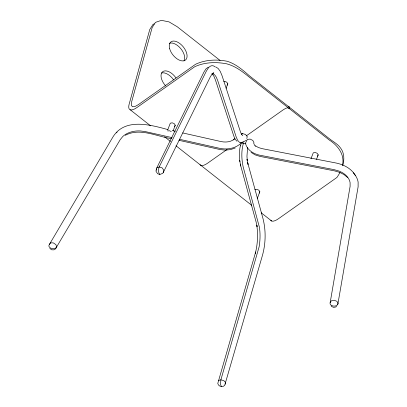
<?xml version="1.0" encoding="UTF-8"?>
<svg xmlns="http://www.w3.org/2000/svg" width="407" height="407" viewBox="0 0 407 407"><rect width="100%" height="100%" fill="white"/><g stroke="black" fill="none" stroke-linecap="round" stroke-linejoin="round"><path stroke-width="0.61" d="M255.586 146.398L254.507 145.192L253.744 143.228L253.953 142.674L252.849 140.456L250.122 139.092L247.37 139.392L245.446 143.198C246.912 149.868 253.281 153.846 259.585 155.169L334.162 169.663L339.107 171.088A21.271 15.069 0.9 0 1 350.101 182.651L350.096 186.421L330.153 302.696L330.077 303.841L330.672 304.889C332.641 306.486 336.101 306.664 337.795 304.568L358.109 186.833L358.119 182.046A29.345 20.793 0.9 0 0 353.256 172.777M247.619 147.405L246.957 156.303L247.278 160.638L247.029 159.346L248 164.382L247.654 162.566L263.034 218.757C266.046 230.769 265.761 243.544 262.429 255.459L224.689 385.419C222.573 387.647 218.406 386.502 217.765 383.486L255.672 251.984L255.255 253.602C257.697 244.378 258.089 234.671 256.822 225.229L257.092 226.668L256.161 222.212L240.766 165.959C239.143 159.335 238.863 152.33 240.384 145.655M246.815 138.578L247.237 136.508L245.457 134.437L242.521 133.582L241.336 134.015M342.46 165.125C345.039 154.64 337.657 145.314 329.278 140.018L249.038 76.928C242.19 71.408 235.037 65.878 226.317 63.741C215.786 61.844 204.456 62.149 194.673 66.773L137.169 107.362A20.553 6.354 -51.8 0 1 129.156 104.151L149.751 29.553L153.093 24.293L154.278 23.891M342.765 165.527C344.408 159.895 344.414 153.22 340.771 148.321C337.998 144.17 333.516 141.916 329.68 138.94L249.44 75.844C242.755 69.999 235.892 63.985 227.228 61.284C216.758 59.178 205.377 59.681 195.614 64.24L138.314 104.685L134.798 106.603L132.428 106.751L131.308 105.204L131.598 102.004L152.132 27.625L155.474 22.365L161.416 20.35L169.053 21.886L177.218 26.74L220.07 60.434M156.451 168.869L155.942 171.118L157.57 173.723L159.824 174.466L162.719 173.351L163.273 172.492L210.343 76.801L212.032 74.166L213.838 72.802L212.8 73.275M156.288 170.182L156.817 167.872L203.978 71.983L205.983 68.864L208.247 67.155M163.273 172.492L163.802 170.177L162.128 167.862L159.234 166.911L156.817 167.872M225.147 384.218L225.6 382.468L223.835 380.647L220.879 379.828L218.467 380.484M240.512 145.879L241.056 143.844L243.503 143.071L245.838 143.824M167.592 130.215L170.309 123.194L172.186 122.812L174.227 123.642L175.234 125.203L173.138 130.845M226.119 88.288L227.798 83.776L226.796 82.214L224.756 81.38L223.814 81.573M242.521 133.582L241.341 134.778M240.898 142.684L240.522 143.696C234.931 148.535 227.121 149.822 220.009 148.402L179.492 139.286M243.503 143.071C241.148 150.671 241.519 159.045 243.132 166.784L259.427 227.33A21.271 6.848 -88.2 0 1 259.101 246.886L220.879 379.828L220.497 384.259L221.347 386.564M257.31 198.489L259.824 191.722L258.821 190.161L256.781 189.331L254.899 189.713M310.968 158.735L313.263 152.844L315.145 152.457L317.185 153.291L318.188 154.853L316.514 159.366M174.613 126.582L175.234 125.203M227.177 85.155L227.798 83.776M259.208 193.101L259.824 191.722M317.572 156.232L318.188 154.853M167.943 129.614C150.442 124.791 124.786 117.648 112.943 136.961L49.389 244.444L48.881 245.523L49.054 246.662C50.524 248.83 53.917 249.44 56.054 247.919L120.151 139.743L122.756 136.518A21.271 15.212 4.3 0 1 140.273 130.932L145.533 131.644L172.085 137.622M340.054 172.466L337.22 177.101L336.146 178.017L278.642 218.61A20.553 6.354 -51.8 0 1 270.772 220.314M330.153 302.696L331.349 300.804L334.178 300.244L336.976 301.338L338.11 303.444L337.51 304.39M233.537 139.927L234.819 138.207M49.389 244.444L50.621 242.831L53.292 242.882L55.845 244.576L56.782 246.912L55.55 248.524M56.054 247.919L54.859 249.486L53.856 249.842L51.77 249.801L49.786 248.484M336.635 306.4L335.933 306.944L333.73 307.382L331.552 306.532L331.176 305.886M227.075 149.455L207.906 162.983A20.553 6.354 -51.8 0 1 200.035 164.693M246.24 135.923L283.455 109.661L285.979 108.211L287.937 107.804L289.158 108.476L289.56 107.392L288.761 106.181M234.529 138.975C230.927 142.018 225.895 142.516 221.403 141.641L182.712 132.936M211.828 73.815A21.271 7.423 89.9 0 1 216.331 77.249L217.75 80.667L236.197 136.981L237.693 140.359L239.565 142.445L241.565 142.862L243.152 141.814M246.138 140.39L241.565 142.862M125.31 135.292C140.069 127.411 156.634 136.554 171.576 138.645M235.282 147.965L230.52 149.608L225.224 150.147L220.075 149.557L178.994 140.313M167.842 130.993L169.251 130.703L171.291 131.537M172.253 130.586L175.331 131.278M255.443 145.752L258.257 147.471L261.849 148.591L336.33 163.065C343.915 164.693 351.424 168.574 355.397 175.493M251.058 152.381L255.169 154.894L259.931 156.385L334.498 170.874L339.636 172.354L344.007 174.583L347.522 177.472M215.903 67.028L218.193 68.498L220.294 71.479L222.049 75.692L240.471 131.929L241.539 134.356L242.745 135.694M130.189 109.763L150.61 125.824M164.56 136.793L170.538 141.494M176.017 145.803L251.735 205.342M261.202 212.785L271.662 221.011M159.824 174.466C158.114 172.476 158.237 169.231 159.234 166.911L206.415 70.981L208.486 67.766A29.345 10.241 89.9 0 1 215.211 66.951M236.996 141.29L235.241 139.331L233.816 136.116L215.379 79.818L213.899 76.262L212.22 73.886M240.415 164.143L240.766 165.959M239.692 160.404L239.937 161.696M116.254 132.865A29.345 20.981 4.3 0 1 117.104 132.102M165.761 85.999A11.635 6.568 51 0 1 162.663 71.718A11.635 6.568 51 0 1 176.012 77.971M161.477 73.016A11.635 6.568 51 0 1 173.631 79.894M169.251 43.386A11.635 6.568 51 0 1 180.627 48.464A11.635 6.568 51 0 1 184.01 60.892M169.638 48.677A11.635 6.568 51 0 0 184.702 60.521A11.635 6.568 51 0 0 180.159 43.773A11.635 6.568 51 0 0 169.638 48.677"/></g></svg>
